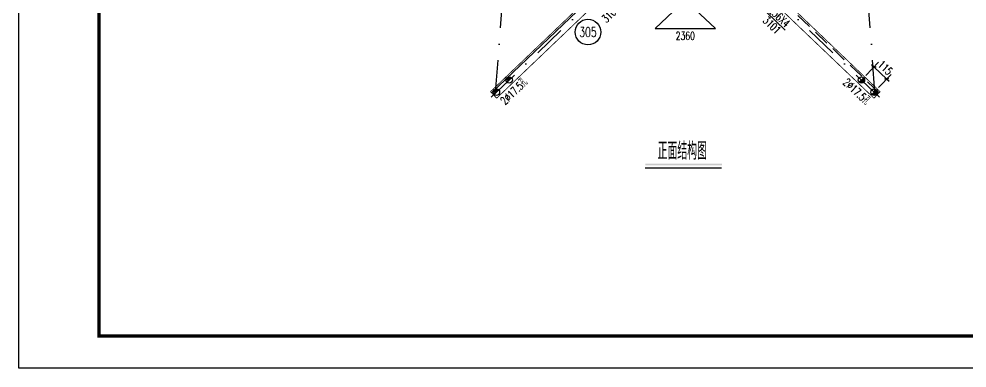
# Model space of a CAD drawing. Header units: millimetres. Extents: x 25936 to 26777, y -10793 to -10199.
# Drawn here: x 25935.7 to 26231.8, y -10792.7 to -10683.7 of the extents above; entities that cross this region are included whole.
import ezdxf
from ezdxf.enums import TextEntityAlignment as Align

# ---------------------------------------------------------------- set-up
doc = ezdxf.new("R2010")
doc.units = ezdxf.units.MM
doc.header["$LTSCALE"] = 10
doc.linetypes.add('DASHDOTX2', pattern=[2, 1, -0.5, 0, -0.5])
doc.linetypes.add('DASHED', pattern=[0.75, 0.5, -0.25])
for name, color, linetype in [('1', 1, 'DASHED'), ('2', 1, 'Continuous'), ('3', 1, 'Continuous'), ('4', 2, 'DASHDOTX2')]:
    doc.layers.add(name, color=color, linetype=linetype)
doc.styles.add('DXT', font='simplex.shx', dxfattribs={"width": 0.72, "bigfont": 'hztxt.shx'})
doc.styles.get("Standard").update_dxf_attribs({"font": 'SIMPLEX.shx', "width": 0.7, "bigfont": 'gbhzfs.shx'})
doc.dimstyles.new('BZ$0', dxfattribs={"dimtxt": 2.5, "dimasz": 1, "dimexe": 2, "dimexo": 2, "dimgap": 1, "dimtad": 1, "dimdec": 0, "dimlfac": 20, "dimzin": 12, "dimdsep": 46, "dimtxsty": 'DXT', "dimblk": 'OBLIQUE', "dimcen": 0.09, "dimclrd": 1, "dimclre": 1, "dimclrt": 7, "dimadec": 4, "dimazin": 3, "dimtfac": 1.4, "dimtdec": 0, "dimtix": 1, "dimtmove": 2, "dimatfit": 3, "dimldrblk": 'OBLIQUE', "dimfxl": 1, "dimtolj": 1, "dimtzin": 0, "dimarcsym": 0})

# ---------------------------------------------------------------- blocks, each defined once
blk = doc.blocks.new('M16X40')
blk.add_line((-0.141, -0.141), (0.141, 0.141))
blk.add_circle((0, 0), 0.2)
for radius in [0.16, 0.12, 0.08, 0.04]:
    blk.add_arc((0, 0), radius, 225, 45)
blk = doc.blocks.new('_Oblique')
at = {"color": 0, "linetype": 'ByBlock', "lineweight": -2}
blk.add_line((-0.5, -0.5), (0.5, 0.5), dxfattribs=at)
blk = doc.blocks.new('*D8')
at = {"color": 1, "lineweight": -2}
for p, q in [((26200.23, -10701.29), (26204.15, -10697.18)), ((26202.77, -10698.63), (26202.04, -10697.94)), ((26202.77, -10698.63), (26206.75, -10702.42)), ((26204.22, -10705.08), (26208.13, -10700.97)), ((26206.75, -10702.42), (26207.47, -10703.11))]:
    blk.add_line(p, q, dxfattribs=at)
at = {"layer": 'Defpoints', "color": 0}
for p in [(26198.85, -10702.74), (26206.75, -10702.42), (26202.84, -10706.53)]:
    blk.add_point(p, dxfattribs=at)
at = {"color": 1, "lineweight": -2}
for p, rotation in [((26202.77, -10698.63), 316.3840581721474), ((26206.75, -10702.42), 136.3840581721474)]:
    blk.add_blockref('_Oblique', p, dxfattribs=dict(at, rotation=rotation))
at = {"color": 7, "insert": (26206.31, -10698.9), "char_height": 2.5, "attachment_point": 5, "rotation": 316.3841, "style": 'DXT'}
blk.add_mtext('\\A1;115', dxfattribs=at)
blk = doc.blocks.new('GWTKA1')
for p, q in [((21789.71, -9765.88), (21789.71, -9171.88)), ((22630.71, -9765.88), (21789.71, -9765.88))]:
    blk.add_line(p, q)
at = {"const_width": 1}
blk.add_lwpolyline([(21814.71, -9755.88), (21814.71, -9181.88), (22620.71, -9181.88), (22620.71, -9755.88), (21814.71, -9755.88)], dxfattribs=at)

msp = doc.modelspace()

# ---------------------------------------------------------------- linework, layer by layer
for p, q in [((26083.307, -10706.744), (26195.491, -10599.723)), ((26175.024, -10687.121), (26169.145, -10681.512)), ((26131.341, -10730.132), (26155.149, -10730.132))]:
    msp.add_line(p, q)
at = {"const_width": 0.25}
for points in [[(26082.962, -10706.382), (26195.146, -10599.362)], [(26197.079, -10601.388), (26084.895, -10708.408)], [(26145.723, -10653.986), (26202.771, -10708.408)], [(26204.704, -10706.382), (26149.852, -10654.055)], [(26084.895, -10708.408), (26082.962, -10706.382)], [(26202.771, -10708.408), (26204.704, -10706.382)]]:
    msp.add_lwpolyline(points, dxfattribs=at)
msp.add_circle((26113.422, -10687.758), 4)
msp.add_trace([(26131.341, -10728.882), (26131.341, -10729.382), (26155.245, -10728.882), (26155.245, -10729.382)])
at = {"layer": '1'}
msp.add_line((26204.358, -10706.744), (26092.175, -10599.723), dxfattribs=at)
at = {"layer": '3'}
for p, q in [((26143.833, -10677.679), (26134.393, -10686.684)), ((26153.273, -10686.684), (26143.833, -10677.679)), ((26134.393, -10686.684), (26153.273, -10686.684))]:
    msp.add_line(p, q, dxfattribs=at)
at = {"layer": '4'}
for p, q in [((26084.583, -10706.532), (26112.772, -10329.622)), ((26203.083, -10706.532), (26174.894, -10329.622)), ((26083.205, -10708.085), (26196.836, -10599.684)), ((26204.461, -10708.085), (26090.83, -10599.684))]:
    msp.add_line(p, q, dxfattribs=at)

# ---------------------------------------------------------------- block references
msp.add_blockref('GWTKA1', (4145.944, -1026.791))
at = {"layer": '2', "color": 3, "xscale": -4.999999867548468, "yscale": -4.99999986754483, "zscale": 4.999999867545234}
for p in [(26088.812, -10702.736), (26084.83, -10706.53), (26084.83, -10706.53)]:
    msp.add_blockref('M16X40', p, dxfattribs=at)
at = {"layer": '2', "xscale": 5, "yscale": 5, "zscale": 5}
for p in [(26198.853, -10702.736), (26202.835, -10706.53)]:
    msp.add_blockref('M16X40', p, dxfattribs=at)

# ---------------------------------------------------------------- texts
at = {"width": 0.7}
for s, rotation, p in [('3101', 43.6507, (26121.36, -10682.95)), ('L56X4', 316.3493, (26172.429, -10683.955)), ('3101', 316.3493, (26170.013, -10686.487))]:
    msp.add_text(s, height=2.5, rotation=rotation, dxfattribs=at).set_placement(p, align=Align.CENTER)
msp.add_text('305', height=3, dxfattribs=at).set_placement((26113.423, -10687.758), align=Align.MIDDLE_CENTER)
msp.add_text('\\M+5D5FD\\M+5C3E6\\M+5BDE1\\M+5B9B9\\M+5CDBC', height=5.5, dxfattribs=at).set_placement((26142.888, -10724.589), align=Align.MIDDLE)
at = {"layer": '3', "width": 0.7}
msp.add_text('2360', height=2.5, dxfattribs=at).set_placement((26143.833, -10690.184), align=Align.CENTER)
for rotation, p in [(43.6507, (26091.664, -10707.739)), (316.3493, (26196.001, -10707.739))]:
    msp.add_text('2%%C17.5\\M+5BFD7', height=2.5, rotation=rotation, dxfattribs=at).set_placement(p, align=Align.BOTTOM_CENTER)

# ---------------------------------------------------------------- dimensions: what is measured, and where the dimension line sits
at = {"color": 3}
dim = msp.add_aligned_dim(p1=(26198.853, -10702.736), p2=(26202.835, -10706.53), distance=5.673, text='115', dimstyle='BZ$0', dxfattribs=at)
dim.commit()
dim.dimension.update_dxf_attribs({"geometry": '*D8', "text_midpoint": (26206.31, -10698.897)})

doc.saveas('drawing.dxf')
